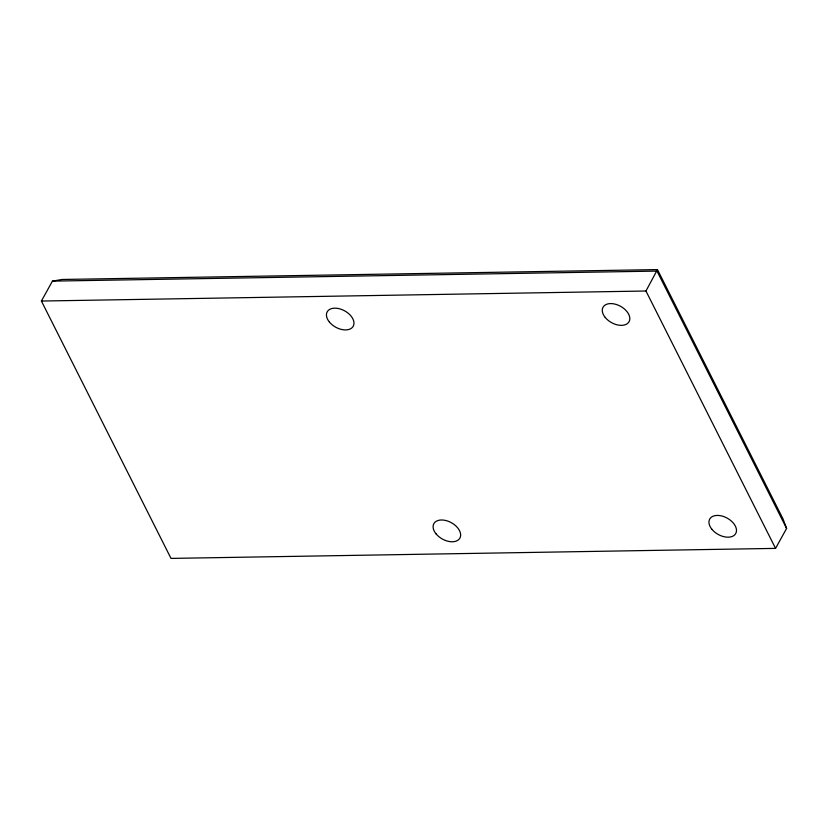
<?xml version="1.0" encoding="UTF-8"?>
<svg xmlns="http://www.w3.org/2000/svg" width="828" height="828" viewBox="0 0 828 828"><rect width="100%" height="100%" fill="white"/><g stroke="black" fill="none" stroke-linecap="round" stroke-linejoin="round"><path stroke-width="1.24" d="M657.463 269.597L645.954 291.011L775.557 548.384L171.003 558.403L41.4 301.04L52.443 281.116L62.1 279.471L657.463 269.597L783.081 519.042L786.6 528.461L775.557 548.384M52.443 281.116L656.997 271.087L786.6 528.461M41.4 301.04L645.954 291.011M711.925 529.32A14.883 9.325 29 0 0 735.533 533.853A14.883 9.325 29 0 0 720.691 515.73A14.883 9.325 29 0 0 711.925 529.32M436.077 533.894A14.883 9.325 29 0 0 459.695 538.428A14.883 9.325 29 0 0 444.853 520.305A14.883 9.325 29 0 0 436.077 533.894M329.409 322.061A14.883 9.325 29 0 0 353.018 326.594A14.883 9.325 29 0 0 338.176 308.471A14.883 9.325 29 0 0 329.409 322.061M605.247 317.486A14.883 9.325 29 0 0 628.866 322.02A14.883 9.325 29 0 0 614.024 303.897A14.883 9.325 29 0 0 605.247 317.486"/></g></svg>
